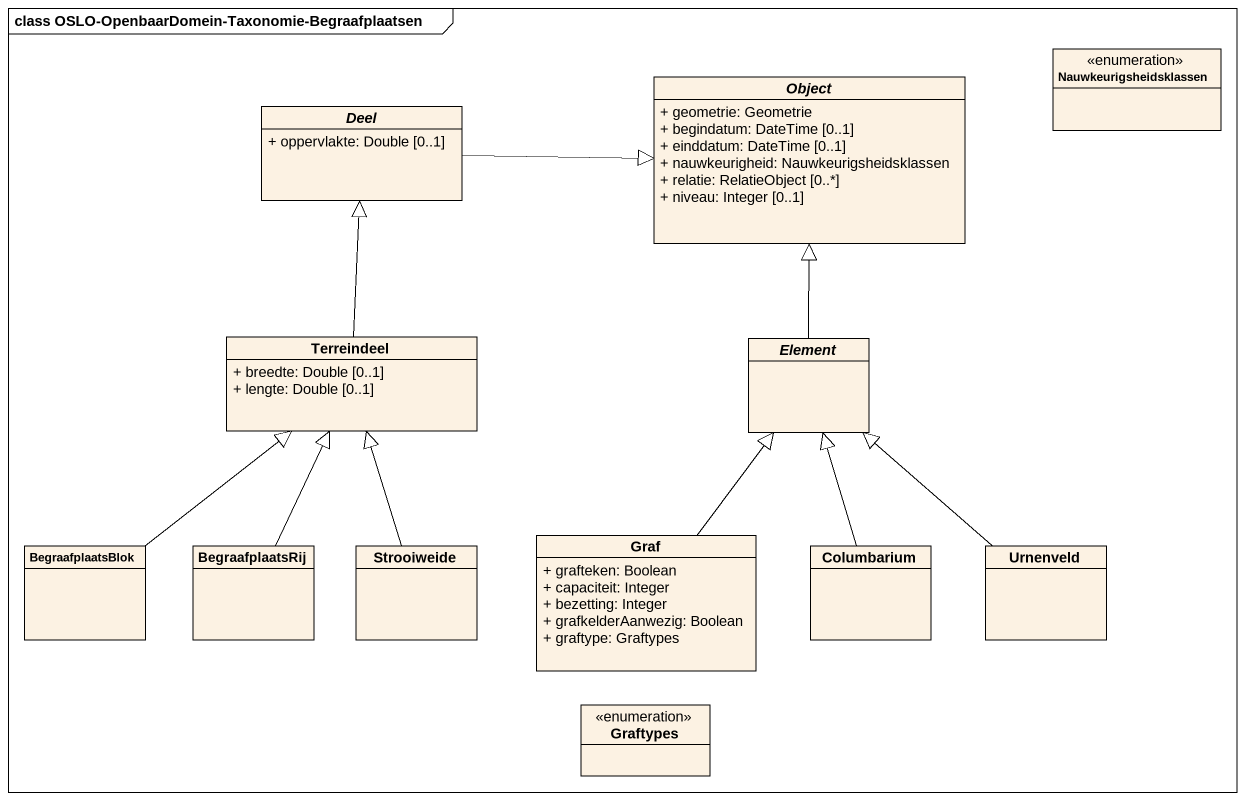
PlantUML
@startuml
mainframe class OSLO-OpenbaarDomein-Taxonomie-Begraafplaatsen
hide circle
hide empty members
skinparam classAttributeIconSize 0
abstract class "Object" as Object_ #FCF2E3 {
  + geometrie: Geometrie
  + begindatum: DateTime [0..1]
  + einddatum: DateTime [0..1]
  + nauwkeurigheid: Nauwkeurigsheidsklassen
  + relatie: RelatieObject [0..*]
  + niveau: Integer [0..1]
}
enum Nauwkeurigsheidsklassen
abstract class Deel {
  + oppervlakte: Double [0..1]
}
class Terreindeel {
  + breedte: Double [0..1]
  + lengte: Double [0..1]
}
abstract class Element
class BegraafplaatsBlok
class BegraafplaatsRij
class Strooiweide
class Graf {
  + grafteken: Boolean
  + capaciteit: Integer
  + bezetting: Integer
  + grafkelderAanwezig: Boolean
  + graftype: Graftypes
}
class Columbarium
class Urnenveld
enum Graftypes
Deel -right-|> Object_
Terreindeel -up-|> Deel
Element -up-|> Object_
BegraafplaatsBlok -up-|> Terreindeel
BegraafplaatsRij -up-|> Terreindeel
Strooiweide -up-|> Terreindeel
Graf -up-|> Element
Columbarium -up-|> Element
Urnenveld -up-|> Element
@enduml
